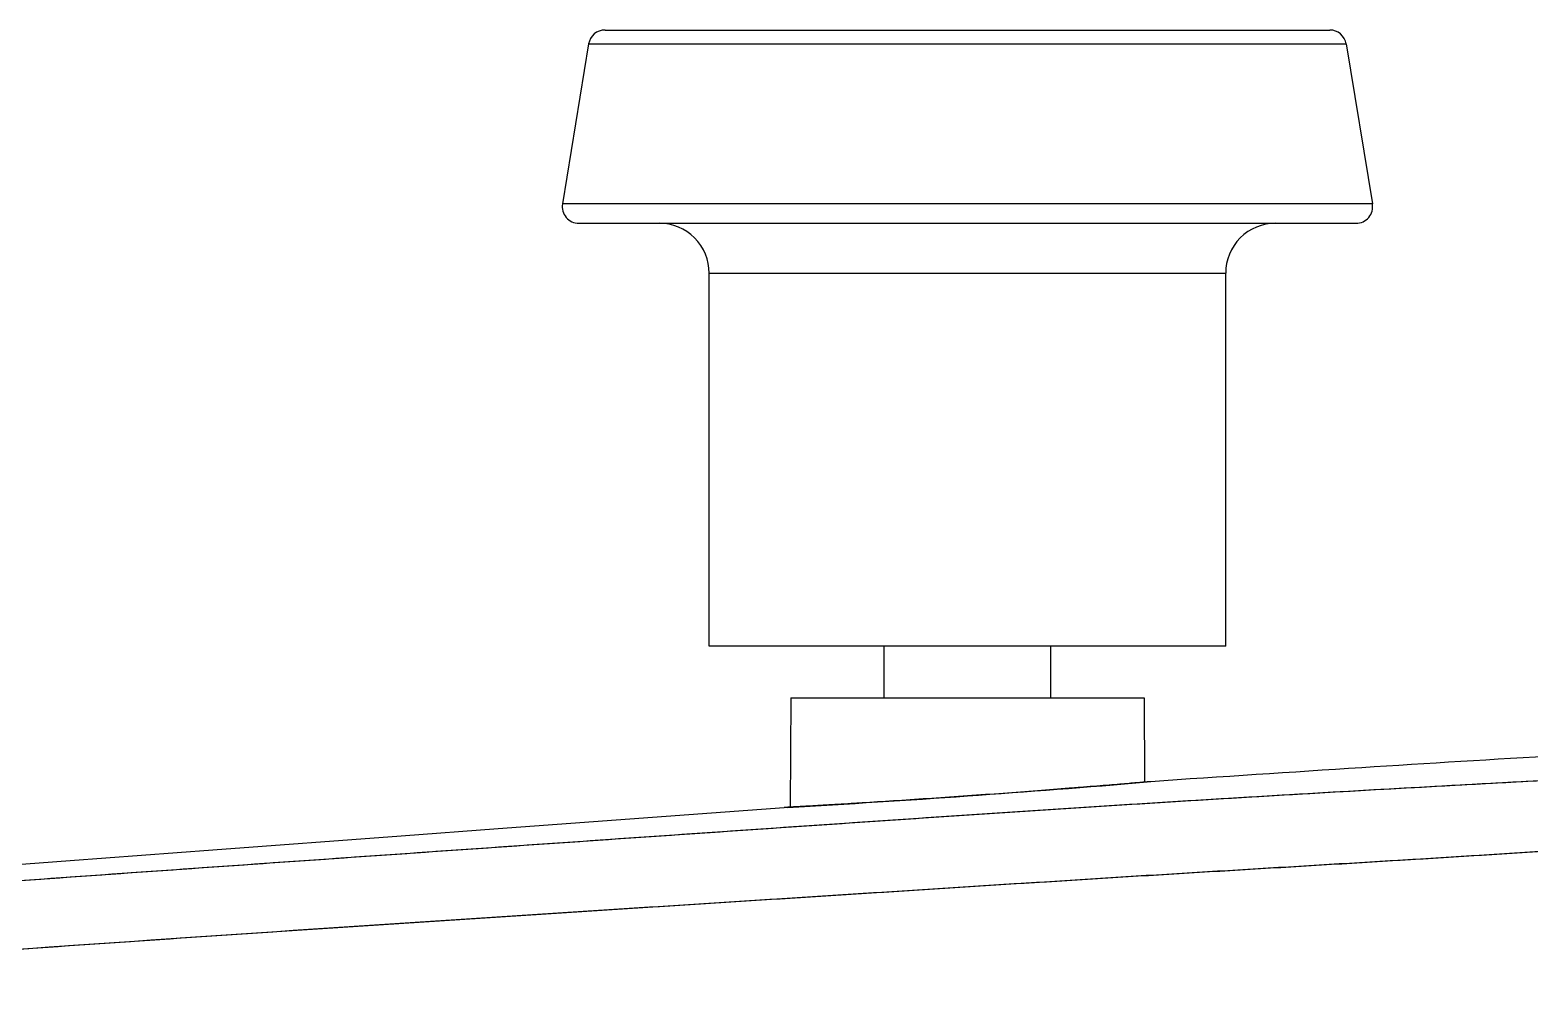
# Model space of a CAD drawing. Header units: millimetres. Extents: x 3553 to 4035, y 25961 to 26175.
# Drawn here: x 3583.34 to 3628.17, y 26074.73 to 26103.89 of the extents above; entities that cross this region are included whole.
import ezdxf

# ---------------------------------------------------------------- set-up
doc = ezdxf.new("R2010")
doc.units = ezdxf.units.MM

msp = doc.modelspace()

# ---------------------------------------------------------------- linework, layer by layer
for points in [[(3600.526, 26103.888), (3600.282, 26103.888), (3600.075, 26103.711), (3600.035, 26103.47)], [(3600.526, 26103.888), (3600.526, 26103.888), (3622.183, 26103.888), (3622.183, 26103.888)], [(3622.675, 26103.47), (3622.635, 26103.711), (3622.428, 26103.888), (3622.183, 26103.888)], [(3600.035, 26103.47), (3600.035, 26103.47), (3599.252, 26098.692), (3599.252, 26098.692)], [(3600.035, 26103.47), (3600.035, 26103.47), (3622.675, 26103.47), (3622.675, 26103.47)], [(3622.675, 26103.47), (3622.675, 26103.47), (3623.458, 26098.692), (3623.458, 26098.692)], [(3623.458, 26098.692), (3623.458, 26098.692), (3599.252, 26098.692), (3599.252, 26098.692)], [(3599.743, 26098.115), (3599.743, 26098.115), (3622.966, 26098.115), (3622.966, 26098.115)], [(3603.638, 26085.473), (3603.638, 26085.473), (3603.638, 26096.621), (3603.638, 26096.621)], [(3603.638, 26096.621), (3603.638, 26096.621), (3619.072, 26096.621), (3619.072, 26096.621)], [(3619.072, 26085.473), (3619.072, 26085.473), (3619.072, 26096.621), (3619.072, 26096.621)], [(3619.072, 26085.473), (3619.072, 26085.473), (3603.638, 26085.473), (3603.638, 26085.473)], [(3608.867, 26083.931), (3608.867, 26083.931), (3608.867, 26085.473), (3608.867, 26085.473)], [(3613.846, 26083.931), (3613.846, 26083.931), (3613.846, 26085.473), (3613.846, 26085.473)], [(3606.078, 26083.931), (3606.078, 26083.931), (3606.061, 26080.666), (3606.061, 26080.666)], [(3606.078, 26083.931), (3606.078, 26083.931), (3616.632, 26083.931), (3616.632, 26083.931)], [(3616.632, 26083.931), (3616.632, 26083.931), (3616.645, 26081.413), (3616.645, 26081.413)], [(3629.07, 26082.205), (3627.092, 26082.09), (3625.114, 26081.97), (3623.137, 26081.844)], [(3623.137, 26081.844), (3621.035, 26081.71), (3618.933, 26081.571), (3616.831, 26081.428)], [(3605.978, 26080.661), (3609.564, 26080.863), (3613.145, 26081.116), (3616.724, 26081.42)], [(3616.831, 26081.428), (3616.831, 26081.428), (3616.724, 26081.42), (3616.724, 26081.42)], [(3597.329, 26080.028), (3597.329, 26080.028), (3605.878, 26080.655), (3605.878, 26080.655)], [(3597.329, 26080.028), (3597.329, 26080.028), (3605.878, 26080.655), (3605.878, 26080.655)], [(3605.978, 26080.661), (3605.978, 26080.661), (3605.878, 26080.655), (3605.878, 26080.655)], [(3594.436, 26079.813), (3594.436, 26079.813), (3597.329, 26080.028), (3597.329, 26080.028)], [(3594.436, 26079.813), (3594.436, 26079.813), (3597.329, 26080.028), (3597.329, 26080.028)], [(3588.804, 26079.393), (3588.804, 26079.393), (3594.436, 26079.813), (3594.436, 26079.813)], [(3588.804, 26079.393), (3588.804, 26079.393), (3594.436, 26079.813), (3594.436, 26079.813)], [(3580.3, 26078.751), (3580.3, 26078.751), (3584.544, 26079.072), (3584.544, 26079.072)], [(3580.3, 26078.751), (3580.3, 26078.751), (3584.544, 26079.072), (3584.544, 26079.072)], [(3584.544, 26079.072), (3584.544, 26079.072), (3588.804, 26079.393), (3588.804, 26079.393)], [(3584.544, 26079.072), (3584.544, 26079.072), (3588.804, 26079.393), (3588.804, 26079.393)]]:
    msp.add_open_spline(points, degree=3)
for points, knots in [([(3599.252, 26098.692), (3599.229, 26098.549), (3599.27, 26098.401), (3599.364, 26098.29), (3599.364, 26098.29), (3599.459, 26098.178), (3599.597, 26098.115), (3599.743, 26098.115)], [0, 0, 0, 0, 0.5, 0.5, 0.5, 0.5, 1, 1, 1, 1]), ([(3622.966, 26098.115), (3623.112, 26098.115), (3623.252, 26098.178), (3623.346, 26098.29), (3623.346, 26098.29), (3623.441, 26098.401), (3623.482, 26098.549), (3623.458, 26098.692)], [0, 0, 0, 0, 0.5, 0.5, 0.5, 0.5, 1, 1, 1, 1]), ([(3603.638, 26096.621), (3603.638, 26097.017), (3603.481, 26097.397), (3603.201, 26097.677), (3603.201, 26097.677), (3602.921, 26097.957), (3602.541, 26098.115), (3602.144, 26098.115)], [0, 0, 0, 0, 0.5, 0.5, 0.5, 0.5, 1, 1, 1, 1]), ([(3620.565, 26098.115), (3620.17, 26098.115), (3619.79, 26097.957), (3619.509, 26097.677), (3619.509, 26097.677), (3619.229, 26097.397), (3619.072, 26097.017), (3619.072, 26096.621)], [0, 0, 0, 0, 0.5, 0.5, 0.5, 0.5, 1, 1, 1, 1]), ([(3560.283, 26076.824), (3566.749, 26077.3), (3573.215, 26077.772), (3579.682, 26078.235), (3579.682, 26078.235), (3582.919, 26078.467), (3586.156, 26078.696), (3589.394, 26078.924), (3589.394, 26078.924), (3592.631, 26079.151), (3595.869, 26079.375), (3599.106, 26079.6), (3599.106, 26079.6), (3602.346, 26079.823), (3605.586, 26080.046), (3608.826, 26080.265), (3608.826, 26080.265), (3612.067, 26080.485), (3615.307, 26080.699), (3618.549, 26080.898), (3618.549, 26080.898), (3621.785, 26081.096), (3625.021, 26081.277), (3628.258, 26081.451), (3628.258, 26081.451), (3631.503, 26081.625), (3634.749, 26081.791), (3637.995, 26081.933)], [0, 0, 0, 0, 0.142857, 0.142857, 0.142857, 0.142857, 0.285714, 0.285714, 0.285714, 0.285714, 0.428571, 0.428571, 0.428571, 0.428571, 0.571429, 0.571429, 0.571429, 0.571429, 0.714286, 0.714286, 0.714286, 0.714286, 0.857143, 0.857143, 0.857143, 0.857143, 1, 1, 1, 1]), ([(3560.284, 26076.824), (3566.759, 26077.301), (3573.235, 26077.774), (3579.712, 26078.237), (3579.712, 26078.237), (3582.953, 26078.469), (3586.195, 26078.699), (3589.437, 26078.926), (3589.437, 26078.926), (3592.679, 26079.153), (3595.921, 26079.378), (3599.164, 26079.603), (3599.164, 26079.603), (3602.409, 26079.827), (3605.654, 26080.052), (3608.899, 26080.271), (3608.899, 26080.271), (3612.143, 26080.49), (3615.389, 26080.705), (3618.635, 26080.903), (3618.635, 26080.903), (3621.875, 26081.102), (3625.116, 26081.283), (3628.358, 26081.456), (3628.358, 26081.456), (3631.606, 26081.629), (3634.854, 26081.793), (3638.104, 26081.931)], [0, 0, 0, 0, 0.142857, 0.142857, 0.142857, 0.142857, 0.285714, 0.285714, 0.285714, 0.285714, 0.428571, 0.428571, 0.428571, 0.428571, 0.571429, 0.571429, 0.571429, 0.571429, 0.714286, 0.714286, 0.714286, 0.714286, 0.857143, 0.857143, 0.857143, 0.857143, 1, 1, 1, 1]), ([(3616.831, 26081.428), (3616.831, 26081.426), (3616.828, 26081.427), (3616.825, 26081.428), (3616.825, 26081.428), (3616.821, 26081.428), (3616.819, 26081.428), (3616.817, 26081.427), (3616.817, 26081.427), (3616.813, 26081.427), (3616.81, 26081.426), (3616.805, 26081.426), (3616.805, 26081.426), (3616.793, 26081.426), (3616.783, 26081.425), (3616.772, 26081.424), (3616.772, 26081.424), (3616.757, 26081.422), (3616.742, 26081.421), (3616.726, 26081.42), (3616.726, 26081.42), (3616.706, 26081.418), (3616.687, 26081.417), (3616.667, 26081.414), (3616.667, 26081.414), (3616.643, 26081.412), (3616.619, 26081.411), (3616.595, 26081.409), (3616.595, 26081.409), (3616.535, 26081.404), (3616.475, 26081.398), (3616.413, 26081.393), (3616.413, 26081.393), (3616.337, 26081.387), (3616.261, 26081.38), (3616.183, 26081.374), (3616.183, 26081.374), (3616.091, 26081.366), (3615.999, 26081.359), (3615.906, 26081.351), (3615.906, 26081.351), (3615.8, 26081.343), (3615.694, 26081.334), (3615.586, 26081.324), (3615.586, 26081.324), (3615.466, 26081.315), (3615.346, 26081.305), (3615.226, 26081.295), (3615.226, 26081.295), (3615.092, 26081.285), (3614.96, 26081.274), (3614.827, 26081.263), (3614.827, 26081.263), (3614.683, 26081.251), (3614.539, 26081.241), (3614.395, 26081.229), (3614.395, 26081.229), (3614.081, 26081.204), (3613.765, 26081.179), (3613.449, 26081.156), (3613.449, 26081.156), (3613.108, 26081.13), (3612.765, 26081.104), (3612.424, 26081.078), (3612.424, 26081.078), (3612.068, 26081.053), (3611.712, 26081.027), (3611.356, 26081.001), (3611.356, 26081.001), (3611.001, 26080.976), (3610.645, 26080.952), (3610.289, 26080.928), (3610.289, 26080.928), (3609.947, 26080.904), (3609.605, 26080.882), (3609.262, 26080.859), (3609.262, 26080.859), (3608.946, 26080.839), (3608.632, 26080.818), (3608.316, 26080.799), (3608.316, 26080.799), (3608.172, 26080.791), (3608.028, 26080.781), (3607.884, 26080.772), (3607.884, 26080.772), (3607.751, 26080.765), (3607.618, 26080.756), (3607.485, 26080.749), (3607.485, 26080.749), (3607.365, 26080.741), (3607.244, 26080.734), (3607.124, 26080.727), (3607.124, 26080.727), (3607.017, 26080.721), (3606.91, 26080.714), (3606.803, 26080.708), (3606.803, 26080.708), (3606.711, 26080.703), (3606.619, 26080.697), (3606.527, 26080.692), (3606.527, 26080.692), (3606.45, 26080.687), (3606.373, 26080.683), (3606.296, 26080.679), (3606.296, 26080.679), (3606.236, 26080.676), (3606.176, 26080.672), (3606.115, 26080.669), (3606.115, 26080.669), (3606.091, 26080.667), (3606.067, 26080.666), (3606.043, 26080.665), (3606.043, 26080.665), (3606.023, 26080.664), (3606.004, 26080.663), (3605.984, 26080.662), (3605.984, 26080.662), (3605.969, 26080.661), (3605.954, 26080.66), (3605.938, 26080.658), (3605.938, 26080.658), (3605.927, 26080.658), (3605.917, 26080.657), (3605.905, 26080.657), (3605.905, 26080.657), (3605.901, 26080.657), (3605.897, 26080.657), (3605.893, 26080.656), (3605.893, 26080.656), (3605.891, 26080.656), (3605.889, 26080.655), (3605.885, 26080.656), (3605.885, 26080.656), (3605.883, 26080.656), (3605.878, 26080.657), (3605.878, 26080.655)], [0, 0, 0, 0, 0.029412, 0.029412, 0.029412, 0.029412, 0.058824, 0.058824, 0.058824, 0.058824, 0.088235, 0.088235, 0.088235, 0.088235, 0.117647, 0.117647, 0.117647, 0.117647, 0.147059, 0.147059, 0.147059, 0.147059, 0.176471, 0.176471, 0.176471, 0.176471, 0.205882, 0.205882, 0.205882, 0.205882, 0.235294, 0.235294, 0.235294, 0.235294, 0.264706, 0.264706, 0.264706, 0.264706, 0.294118, 0.294118, 0.294118, 0.294118, 0.323529, 0.323529, 0.323529, 0.323529, 0.352941, 0.352941, 0.352941, 0.352941, 0.382353, 0.382353, 0.382353, 0.382353, 0.411765, 0.411765, 0.411765, 0.411765, 0.441176, 0.441176, 0.441176, 0.441176, 0.470588, 0.470588, 0.470588, 0.470588, 0.5, 0.5, 0.5, 0.5, 0.529412, 0.529412, 0.529412, 0.529412, 0.558824, 0.558824, 0.558824, 0.558824, 0.588235, 0.588235, 0.588235, 0.588235, 0.617647, 0.617647, 0.617647, 0.617647, 0.647059, 0.647059, 0.647059, 0.647059, 0.676471, 0.676471, 0.676471, 0.676471, 0.705882, 0.705882, 0.705882, 0.705882, 0.735294, 0.735294, 0.735294, 0.735294, 0.764706, 0.764706, 0.764706, 0.764706, 0.794118, 0.794118, 0.794118, 0.794118, 0.823529, 0.823529, 0.823529, 0.823529, 0.852941, 0.852941, 0.852941, 0.852941, 0.882353, 0.882353, 0.882353, 0.882353, 0.911765, 0.911765, 0.911765, 0.911765, 0.941176, 0.941176, 0.941176, 0.941176, 0.970588, 0.970588, 0.970588, 0.970588, 1, 1, 1, 1]), ([(3560.225, 26074.725), (3566.692, 26075.234), (3573.16, 26075.724), (3579.631, 26076.187), (3579.631, 26076.187), (3582.869, 26076.418), (3586.109, 26076.642), (3589.348, 26076.86), (3589.348, 26076.86), (3592.588, 26077.078), (3595.828, 26077.291), (3599.069, 26077.5), (3599.069, 26077.5), (3602.311, 26077.711), (3605.553, 26077.919), (3608.796, 26078.127), (3608.796, 26078.127), (3612.038, 26078.336), (3615.28, 26078.544), (3618.525, 26078.742), (3618.525, 26078.742), (3620.142, 26078.839), (3621.76, 26078.935), (3623.378, 26079.033), (3623.378, 26079.033), (3624.997, 26079.129), (3626.616, 26079.229), (3628.236, 26079.333), (3628.236, 26079.333), (3631.48, 26079.543), (3634.723, 26079.77), (3637.969, 26079.964)], [0, 0, 0, 0, 0.125, 0.125, 0.125, 0.125, 0.25, 0.25, 0.25, 0.25, 0.375, 0.375, 0.375, 0.375, 0.5, 0.5, 0.5, 0.5, 0.625, 0.625, 0.625, 0.625, 0.75, 0.75, 0.75, 0.75, 0.875, 0.875, 0.875, 0.875, 1, 1, 1, 1]), ([(3560.227, 26074.725), (3566.7, 26075.234), (3573.176, 26075.726), (3579.654, 26076.189), (3579.654, 26076.189), (3586.138, 26076.652), (3592.624, 26077.086), (3599.112, 26077.507), (3599.112, 26077.507), (3602.358, 26077.717), (3605.605, 26077.924), (3608.851, 26078.131), (3608.851, 26078.131), (3612.097, 26078.338), (3615.344, 26078.544), (3618.591, 26078.74), (3618.591, 26078.74), (3620.211, 26078.838), (3621.831, 26078.934), (3623.451, 26079.033), (3623.451, 26079.033), (3625.071, 26079.131), (3626.691, 26079.236), (3628.311, 26079.343), (3628.311, 26079.343), (3631.556, 26079.559), (3634.801, 26079.794), (3638.049, 26079.97)], [0, 0, 0, 0, 0.142857, 0.142857, 0.142857, 0.142857, 0.285714, 0.285714, 0.285714, 0.285714, 0.428571, 0.428571, 0.428571, 0.428571, 0.571429, 0.571429, 0.571429, 0.571429, 0.714286, 0.714286, 0.714286, 0.714286, 0.857143, 0.857143, 0.857143, 0.857143, 1, 1, 1, 1])]:
    msp.add_open_spline(points, degree=3, knots=knots)

doc.saveas('drawing.dxf')
